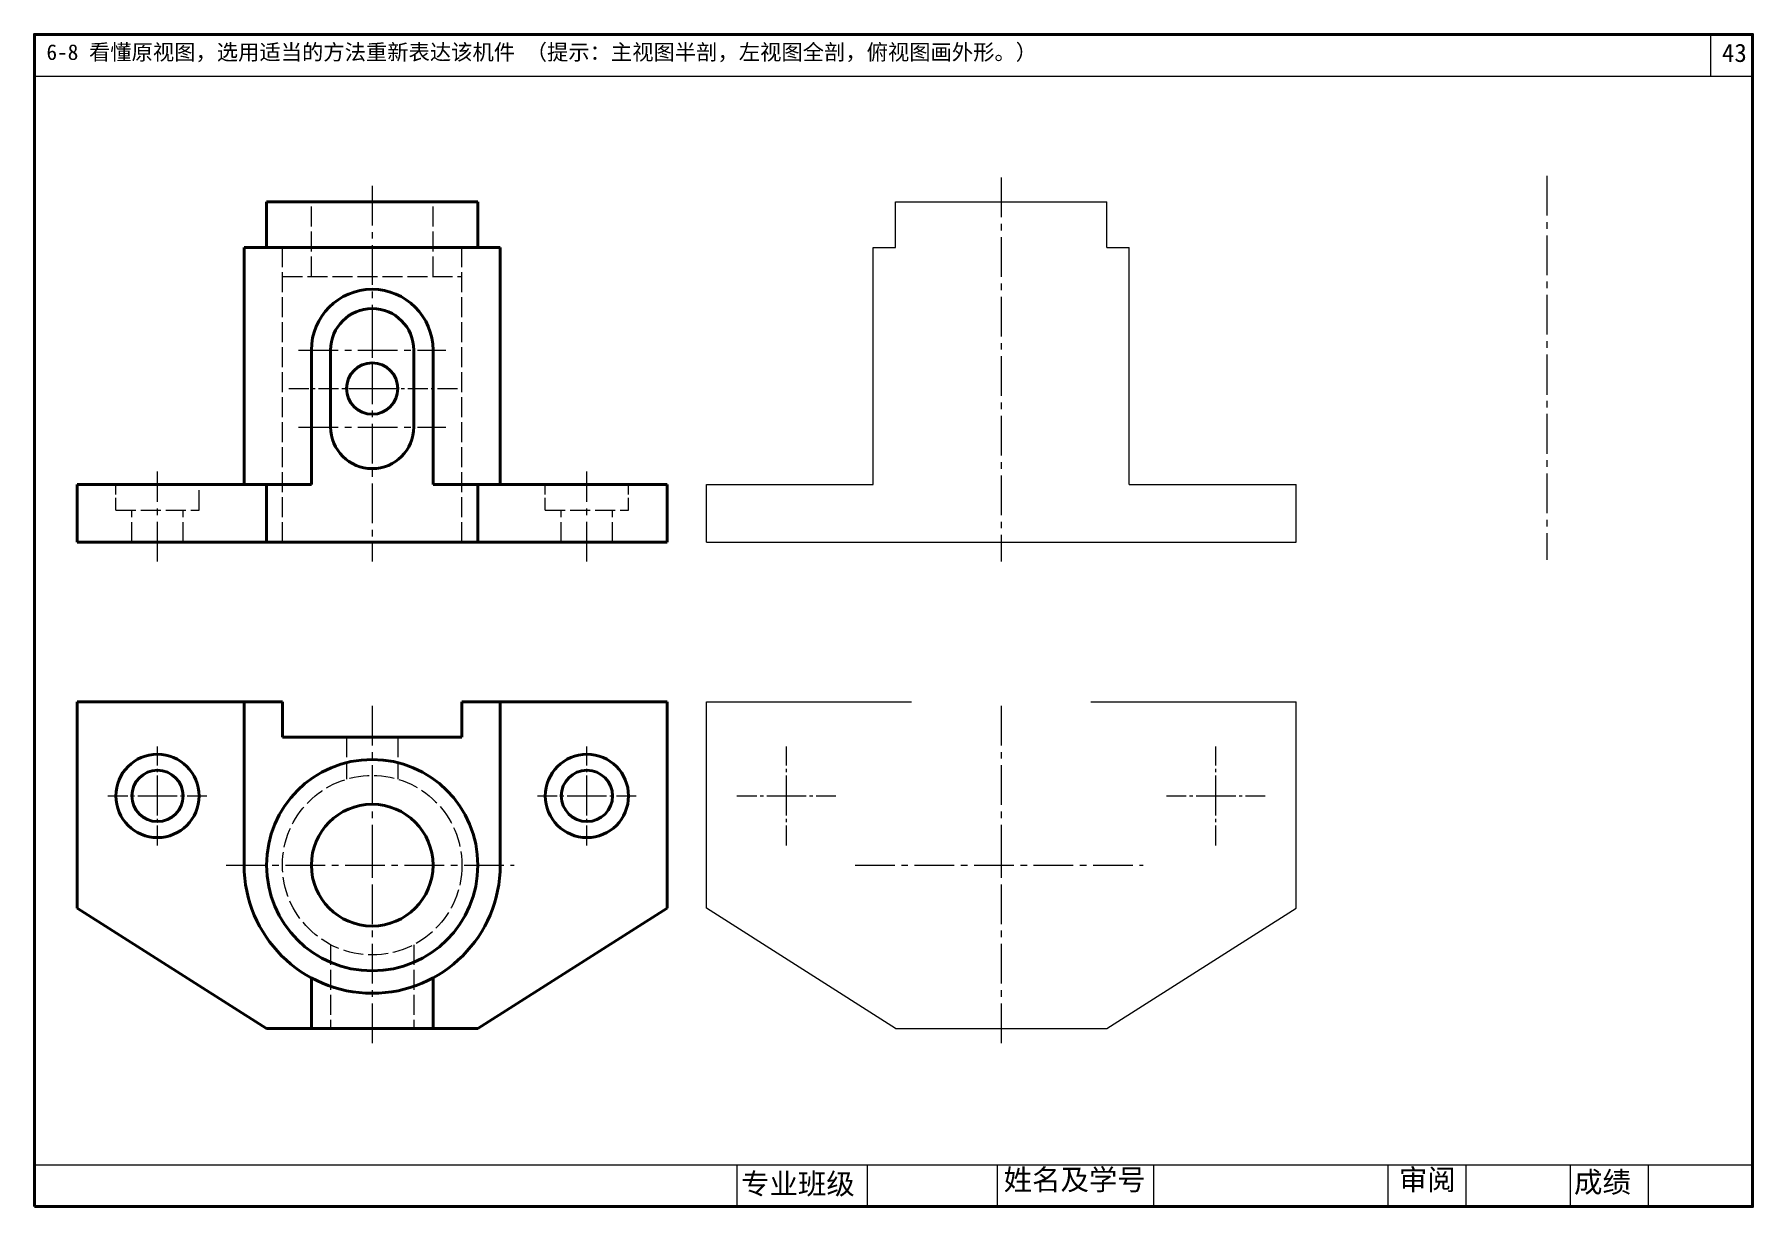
# Model space of a CAD drawing. Header units: millimetres. Extents: x 20 to 350, y 41 to 266.
import ezdxf

# ---------------------------------------------------------------- set-up
doc = ezdxf.new("R2010")
doc.units = ezdxf.units.MM
doc.header["$LTSCALE"] = 0.4
doc.linetypes.add('ACAD_ISO02W100', pattern=[15, 12, -3])
doc.linetypes.add('CENTER2', pattern=[28.575, 19.05, -3.175, 3.175, -3.175])
doc.layers.get('0').update_dxf_attribs({"lineweight": 40})
for name, color, linetype, lineweight in [('Layer1', 7, 'Continuous', 40), ('Layer3', 7, 'ACAD_ISO02W100', 15), ('中心线', 7, 'CENTER2', 15), ('细线', 7, 'Continuous', 15)]:
    doc.layers.add(name, color=color, linetype=linetype, lineweight=lineweight)
doc.styles.get("Standard").update_dxf_attribs({"font": 'SimSun.ttf', "height": 2.5})
doc.styles.add('style1', font='SIMFANG.TTF', dxfattribs={"height": 4})

msp = doc.modelspace()

# ---------------------------------------------------------------- linework, layer by layer
msp.add_lwpolyline([(19.89, 41.39), (349.89, 41.39), (349.89, 266.39), (19.89, 266.39)], close=True)
at = {"layer": 'Layer1'}
for p, q in [((64.48, 225.46), (64.48, 234.24)), ((64.48, 234.24), (105.05, 234.24)), ((105.05, 225.46), (105.05, 234.24)), ((60.18, 225.46), (109.36, 225.46)), ((60.18, 179.97), (60.18, 225.46)), ((109.36, 179.97), (109.36, 225.46)), ((73.09, 179.97), (73.09, 205.78)), ((76.78, 205.78), (76.78, 191.03)), ((92.76, 205.78), (92.76, 191.03)), ((96.45, 179.97), (96.45, 205.78)), ((28.14, 179.97), (73.09, 179.97)), ((28.14, 168.9), (28.14, 179.97)), ((64.46, 179.97), (64.46, 168.9)), ((96.45, 179.97), (141.39, 179.97)), ((105.08, 179.97), (105.08, 168.9)), ((141.39, 168.9), (141.39, 179.97)), ((28.14, 168.9), (141.39, 168.9)), ((28.14, 98.66), (28.14, 138.28)), ((28.14, 138.28), (67.53, 138.28)), ((60.18, 106.93), (60.18, 138.28)), ((67.53, 138.28), (67.53, 131.52)), ((102, 138.28), (102, 131.52)), ((102, 138.28), (141.39, 138.28)), ((109.36, 106.93), (109.36, 138.28)), ((141.39, 98.66), (141.39, 138.28)), ((67.53, 131.52), (102, 131.52)), ((64.46, 75.58), (28.14, 98.66)), ((105.08, 75.58), (141.39, 98.66)), ((73.09, 85.3), (73.09, 75.58)), ((96.45, 85.3), (96.45, 75.58)), ((64.46, 75.58), (105.08, 75.58))]:
    msp.add_line(p, q, dxfattribs=at)
for centre, radius in [((84.77, 198.41), 4.92), ((43.53, 120.22), 7.99), ((84.77, 106.93), 20.29), ((126.01, 120.22), 7.99), ((43.53, 120.22), 4.92), ((126.01, 120.22), 4.92), ((84.77, 106.93), 11.68)]:
    msp.add_circle(centre, radius, dxfattribs=at)
for centre, radius, start, end in [((84.77, 205.78), 11.68, 0, 180), ((84.77, 205.78), 7.99, 0, 180), ((84.77, 191.03), 7.99, 180, 0), ((84.77, 106.93), 24.59, 180, 0)]:
    msp.add_arc(centre, radius, start, end, dxfattribs=at)
at = {"layer": 'Layer3', "ltscale": 0.8}
for p, q in [((73.09, 219.92), (73.09, 234.24)), ((96.45, 219.92), (96.45, 234.24)), ((67.53, 168.9), (67.53, 225.46)), ((102, 168.9), (102, 225.46)), ((67.53, 219.92), (102, 219.92)), ((51.52, 175.05), (51.52, 179.97)), ((35.54, 175.05), (51.52, 175.05)), ((38.6, 168.9), (38.6, 175.05)), ((48.45, 168.9), (48.45, 175.05)), ((118.01, 175.05), (134, 175.05)), ((121.08, 168.9), (121.08, 175.05)), ((130.93, 168.9), (130.93, 175.05)), ((79.85, 131.52), (79.85, 123.45)), ((89.68, 131.52), (89.68, 123.45)), ((76.78, 91.66), (76.78, 75.58)), ((92.76, 91.66), (92.76, 75.58))]:
    msp.add_line(p, q, dxfattribs=at)
at = {"layer": 'Layer3', "ltscale": 0.5}
for p, q in [((35.54, 175.05), (35.54, 179.97)), ((118.01, 175.05), (118.01, 179.97)), ((134, 175.05), (134, 179.97))]:
    msp.add_line(p, q, dxfattribs=at)
at = {"layer": 'Layer3', "ltscale": 0.8}
msp.add_circle((84.77, 106.93), 17.23, dxfattribs=at)
at = {"layer": '中心线'}
for p, q in [((205.57, 238.9), (205.57, 165.21)), ((310.34, 239.25), (310.34, 165.56)), ((84.77, 237.35), (84.77, 165.21)), ((70.61, 205.78), (98.92, 205.78)), ((70.61, 191.03), (98.92, 191.03)), ((43.53, 165.21), (43.53, 182.5)), ((126.01, 165.21), (126.01, 182.5)), ((84.77, 137.54), (84.77, 72.51)), ((205.57, 137.54), (205.57, 72.51)), ((56.7, 106.93), (112.03, 106.93)), ((177.51, 106.93), (232.84, 106.93))]:
    msp.add_line(p, q, dxfattribs=at)
at = {"layer": '中心线', "ltscale": 0.5}
for p, q in [((68.76, 198.41), (101.39, 198.41)), ((43.53, 120.35), (43.53, 129.71)), ((126.01, 120.35), (126.01, 129.71)), ((164.34, 120.35), (164.34, 129.71)), ((246.81, 120.35), (246.81, 129.71)), ((34.02, 120.22), (43.51, 120.22)), ((43.51, 120.22), (53, 120.22)), ((43.53, 110.72), (43.53, 120.35)), ((116.5, 120.22), (125.99, 120.22)), ((125.99, 120.22), (135.48, 120.22)), ((126.01, 110.72), (126.01, 120.35)), ((154.83, 120.22), (164.32, 120.22)), ((164.32, 120.22), (173.81, 120.22)), ((164.34, 110.72), (164.34, 120.35)), ((237.31, 120.22), (246.8, 120.22)), ((246.8, 120.22), (256.29, 120.22)), ((246.81, 110.72), (246.81, 120.35))]:
    msp.add_line(p, q, dxfattribs=at)
at = {"layer": '细线'}
for p, q in [((341.89, 258.39), (341.89, 266.39)), ((19.89, 258.39), (349.89, 258.39)), ((185.29, 234.24), (225.86, 234.24)), ((185.29, 225.46), (185.29, 234.24)), ((225.86, 225.46), (225.86, 234.24)), ((180.99, 225.46), (185.29, 225.46)), ((180.99, 179.97), (180.99, 225.46)), ((225.86, 225.46), (230.16, 225.46)), ((230.16, 179.97), (230.16, 225.46)), ((84.77, 213.78), (84.77, 205.78)), ((83.42, 198.41), (86.28, 198.41)), ((84.77, 199.55), (84.77, 196.84)), ((310.34, 199.9), (310.34, 197.19)), ((148.95, 168.9), (148.95, 179.97)), ((148.95, 179.97), (180.99, 179.97)), ((230.16, 179.97), (262.2, 179.97)), ((262.2, 168.9), (262.2, 179.97)), ((148.95, 168.9), (262.2, 168.9)), ((148.95, 138.28), (188.34, 138.28)), ((148.95, 98.66), (148.95, 138.28)), ((222.81, 138.28), (262.2, 138.28)), ((262.2, 98.66), (262.2, 138.28)), ((83.42, 106.93), (86.28, 106.93)), ((84.77, 108.08), (84.77, 105.36)), ((204.23, 106.93), (207.09, 106.93)), ((205.57, 108.08), (205.57, 105.36)), ((185.26, 75.58), (148.95, 98.66)), ((225.89, 75.58), (262.2, 98.66)), ((185.26, 75.58), (225.89, 75.58)), ((19.89, 49.39), (349.89, 49.39)), ((154.89, 41.39), (154.89, 49.39)), ((179.89, 41.39), (179.89, 49.39)), ((204.89, 41.39), (204.89, 49.39)), ((234.89, 41.39), (234.89, 49.39)), ((279.89, 41.39), (279.89, 49.39)), ((294.89, 41.39), (294.89, 49.39)), ((314.89, 41.39), (314.89, 49.39)), ((329.89, 41.39), (329.89, 49.39))]:
    msp.add_line(p, q, dxfattribs=at)

# ---------------------------------------------------------------- texts
at = {"layer": '细线', "attachment_point": 1}
for s, insert, char_height, width in [('{\\fSimHei|b0|i0|c134|p2;6-8 看懂原视图，选用适当的方法重新表达该机件 （提示：主视图半剖，左视图全剖，俯视图画外形。）}', (22.21, 264.49), 3, 228.0357), ('43', (344, 264.6), 3.5, 7.4695)]:
    msp.add_mtext(s, dxfattribs=dict(at, insert=insert, char_height=char_height, width=width))
at = {"layer": '细线', "char_height": 4, "attachment_point": 1, "style": 'style1'}
for s, insert, width in [('专业班级', (155.62, 47.77), 23.3701), ('姓名及学号', (206.05, 48.57), 29.8443), ('审阅', (281.95, 48.57), 13.7378), ('成绩', (315.59, 48.1), 13.2641)]:
    msp.add_mtext(s, dxfattribs=dict(at, insert=insert, width=width))

doc.saveas('drawing.dxf')
